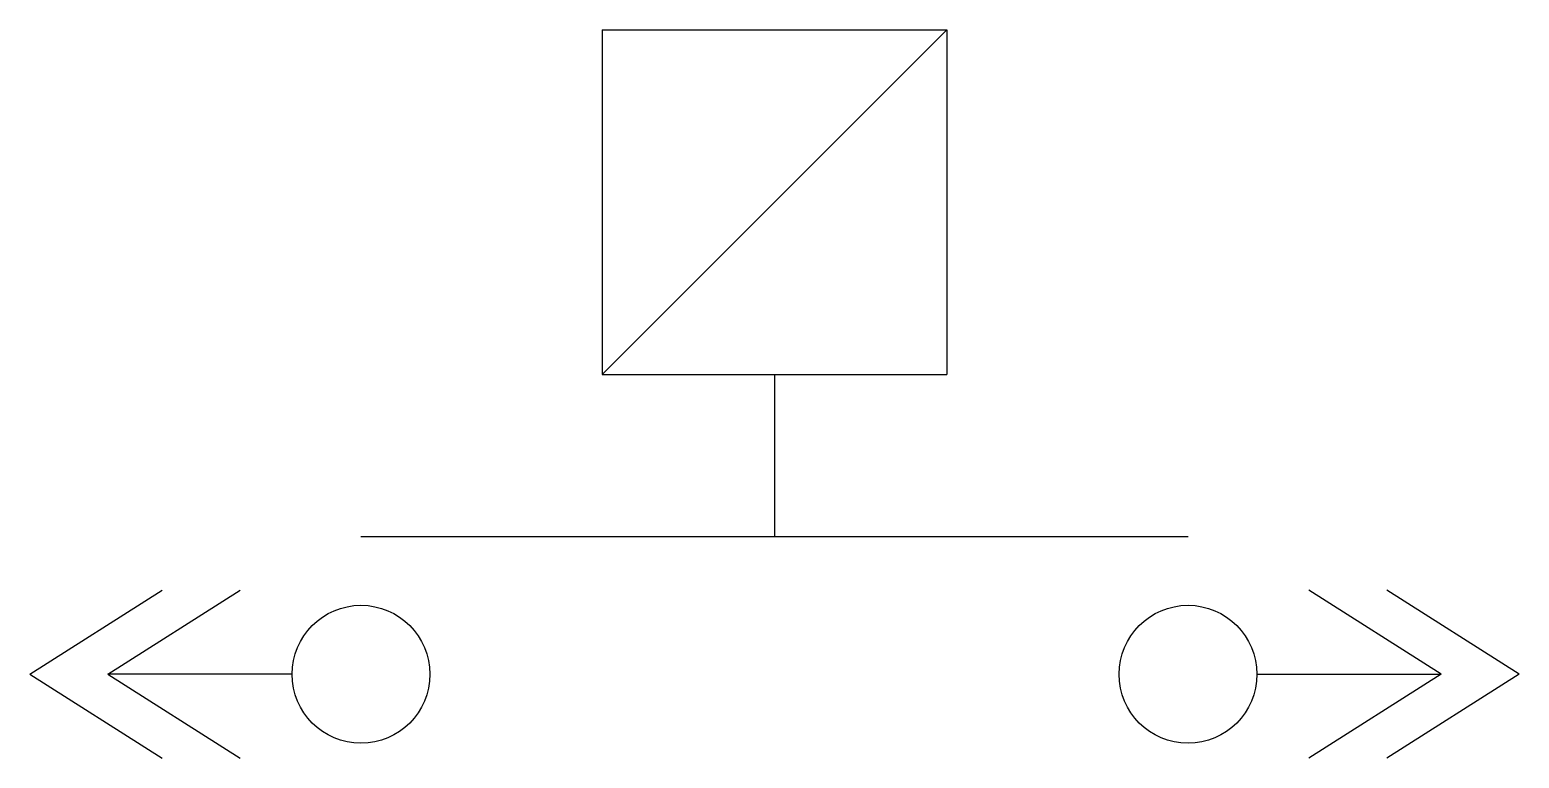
# Model space of a CAD drawing. Header units: millimetres. Extents: x -2933.002 to -2932.101, y 3737.888 to 3738.328.
import ezdxf

# ---------------------------------------------------------------- set-up
doc = ezdxf.new("R2010")
doc.units = ezdxf.units.MM
doc.header["$LTSCALE"] = 10
doc.layers.add('Ele_diagramas', color=2, linetype='Continuous')

msp = doc.modelspace()

# ---------------------------------------------------------------- linework, layer by layer
at = {"layer": 'Ele_diagramas', "color": 3}
for p, q in [((-2932.65561, 3738.32813), (-2932.65561, 3738.11979)), ((-2932.65561, 3738.32813), (-2932.44727, 3738.32813)), ((-2932.65561, 3738.11979), (-2932.44727, 3738.32813)), ((-2932.44727, 3738.32813), (-2932.44727, 3738.11979)), ((-2932.65561, 3738.11979), (-2932.44727, 3738.11979)), ((-2932.55144, 3738.11979), (-2932.55144, 3738.02197))]:
    msp.add_line(p, q, dxfattribs=at)
at = {"layer": 'Ele_diagramas', "color": 4}
msp.add_line((-2932.80144, 3738.02197), (-2932.30144, 3738.02197), dxfattribs=at)
at = {"layer": 'Ele_diagramas', "color": 2}
for p, q in [((-2933.00168, 3737.93864), (-2932.92161, 3737.98937)), ((-2932.95446, 3737.93864), (-2932.8744, 3737.98937)), ((-2932.14842, 3737.93864), (-2932.22848, 3737.98937)), ((-2932.1012, 3737.93864), (-2932.18127, 3737.98937)), ((-2933.00168, 3737.93864), (-2932.92161, 3737.88791)), ((-2932.95446, 3737.93864), (-2932.8744, 3737.88791)), ((-2932.84311, 3737.93864), (-2932.95446, 3737.93864)), ((-2932.25977, 3737.93864), (-2932.14842, 3737.93864)), ((-2932.14842, 3737.93864), (-2932.22848, 3737.88791)), ((-2932.1012, 3737.93864), (-2932.18127, 3737.88791))]:
    msp.add_line(p, q, dxfattribs=at)
for centre in [(-2932.80144, 3737.93864), (-2932.30144, 3737.93864)]:
    msp.add_circle(centre, 0.04167, dxfattribs=at)

doc.saveas('drawing.dxf')
